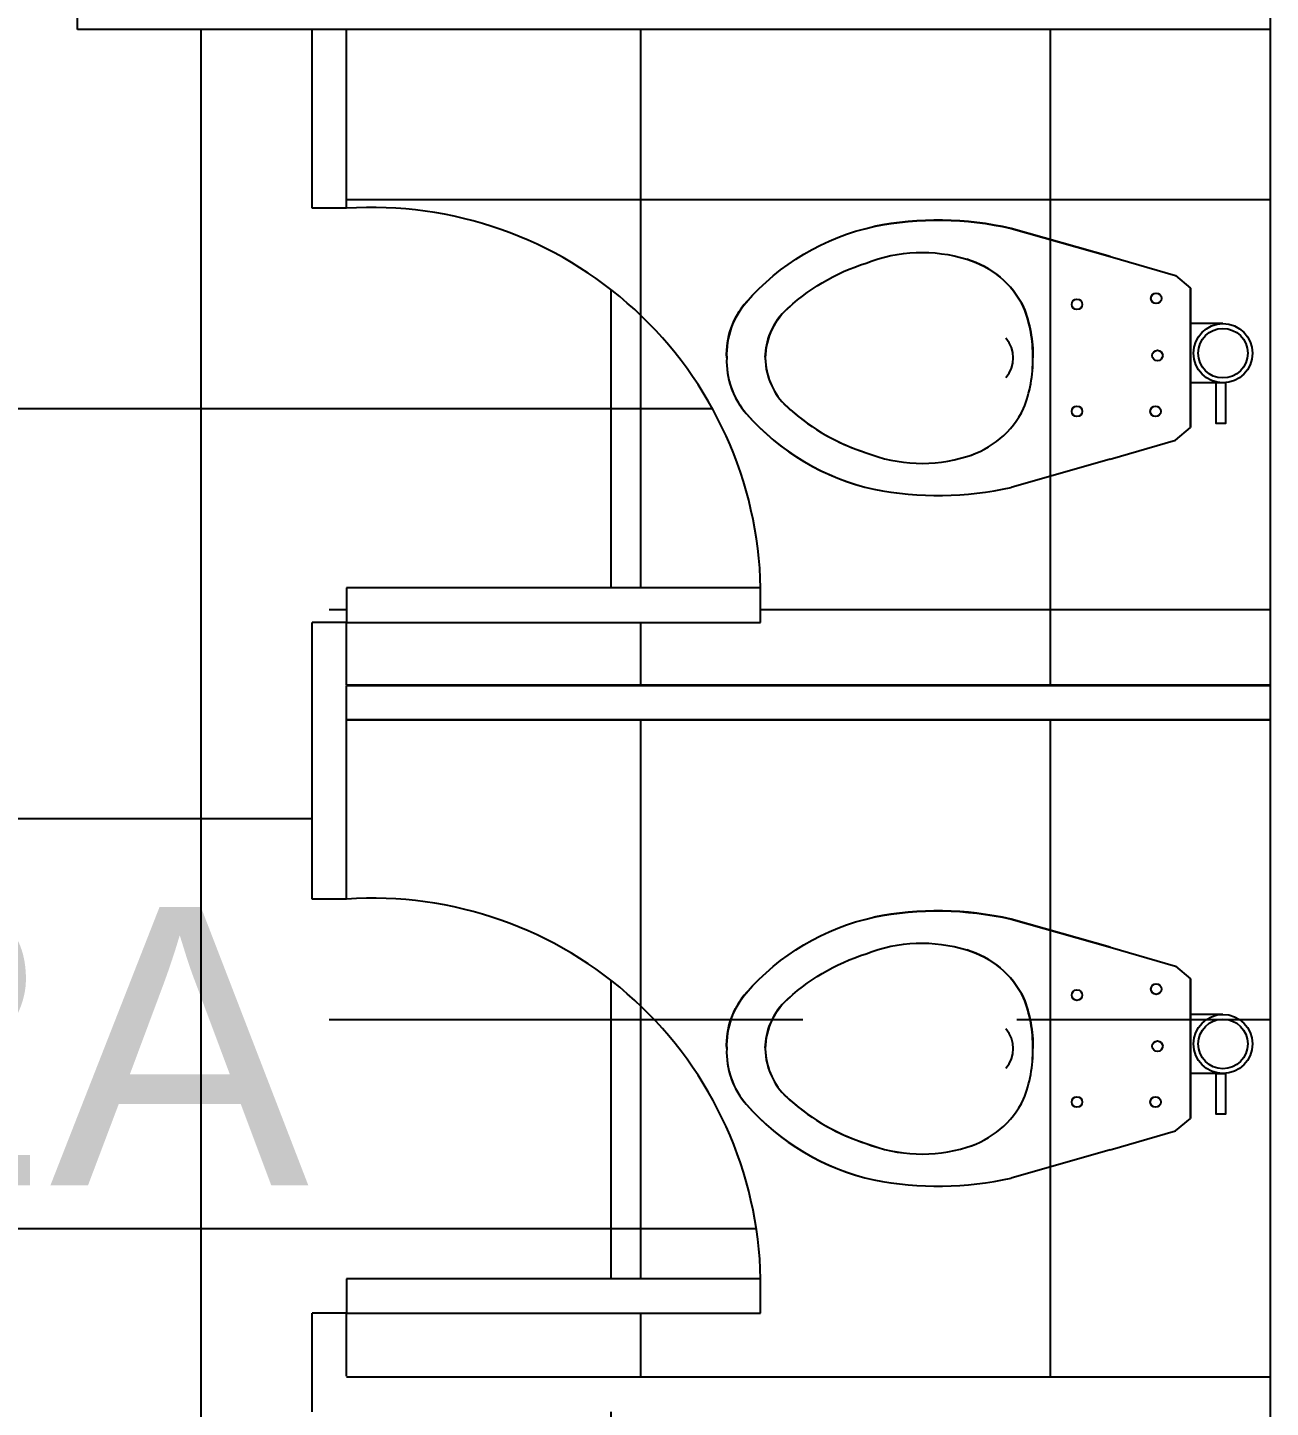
# Model space of a CAD drawing. Header units: millimetres. Extents: x 2148 to 2681, y 758 to 986.
# Drawn here: x 2511.84 to 2512.741, y 948.525 to 949.524 of the extents above; entities that cross this region are included whole.
import ezdxf

# ---------------------------------------------------------------- set-up
doc = ezdxf.new("R2010")
doc.units = ezdxf.units.MM
for name, color, linetype in [('DR', 7, 'Continuous'), ('ELAYOUT', 4, 'Continuous'), ('hacht', 8, 'Continuous'), ('HATCH', 8, 'Continuous'), ('TEXT', 6, 'Continuous')]:
    doc.layers.add(name, color=color, linetype=linetype)
doc.styles.add('SWISS', font='swissl.ttf')
pattern_1 = [(0, (42456.51878, 2063.27436), (0, 0.296875), []), (90, (42456.51878, 2063.27436), (-0.296875, 2e-17), [])]

# ---------------------------------------------------------------- blocks, each defined once
blk = doc.blocks.new('BOWL')
at = {"layer": 'DR', "color": 7, "linetype": 'Continuous'}
for p, q in [((-75570.291, -368.114), (-75570.431, -368.0742)), ((-75570.431, -368.0742), (-75570.291, -368.114)), ((-75570.291, -368.114), (-75570.1989, -368.1406)), ((-75570.1989, -368.1406), (-75570.1777, -368.1584)), ((-75570.1777, -368.1584), (-75570.1777, -368.3555)), ((-75570.1777, -368.3555), (-75570.1777, -368.1584)), ((-75570.1989, -368.3733), (-75570.1777, -368.3555)), ((-75570.291, -368.4), (-75570.1989, -368.3733)), ((-75570.291, -368.4), (-75570.431, -368.4398)), ((-75570.291, -368.4), (-75570.431, -368.4398))]:
    blk.add_line(p, q, dxfattribs=at)
at = {"layer": 'DR', "color": 8, "linetype": 'Continuous'}
for p, q in [((-75570.1317, -368.2087), (-75570.1777, -368.2087)), ((-75570.1317, -368.2921), (-75570.1777, -368.2921))]:
    blk.add_line(p, q, dxfattribs=at)
at = {"layer": 'DR', "color": 7, "linetype": 'Continuous'}
for points in [[(-75570.8325, -368.257, -0.190094), (-75570.8051, -368.1786, -0.160718), (-75570.6245, -368.0715, -0.104398), (-75570.431, -368.0742, -0.104398)], [(-75570.8325, -368.257, 0.190094), (-75570.8051, -368.3353, 0.160718), (-75570.6245, -368.4425, 0.104398), (-75570.431, -368.4398, 0.104398)]]:
    blk.add_lwpolyline(points, format="xyb", dxfattribs=at)
at = {"layer": 'DR', "color": 8, "linetype": 'Continuous'}
for points in [[(-75570.778, -368.2562, -0.187036), (-75570.7515, -368.1921, -0.115027), (-75570.6356, -368.1231, -0.170967), (-75570.4935, -368.1177, -0.209642), (-75570.4132, -368.1854, -0.096036), (-75570.4, -368.257)], [(-75570.778, -368.2577, 0.187036), (-75570.7515, -368.3219, 0.115027), (-75570.6356, -368.3909, 0.170967), (-75570.4935, -368.3963, 0.209642), (-75570.4132, -368.3286, 0.096036), (-75570.4, -368.257)]]:
    blk.add_lwpolyline(points, format="xyb", dxfattribs=at)
at = {"layer": 'DR', "color": 7, "linetype": 'Continuous'}
blk.add_lwpolyline([(-75570.1413, -368.292), (-75570.1283, -368.292), (-75570.1283, -368.3496), (-75570.1413, -368.3496)], close=True, dxfattribs=at)
at = {"layer": 'DR', "color": 8, "linetype": 'Continuous'}
for centre, radius in [((-75570.2259, -368.173), 0.00745), ((-75570.3379, -368.1815), 0.00745), ((-75570.1317, -368.2504), 0.035), ((-75570.2242, -368.2537), 0.00745), ((-75570.3379, -368.3325), 0.00745), ((-75570.2269, -368.3325), 0.00745)]:
    blk.add_circle(centre, radius, dxfattribs=at)
at = {"layer": 'DR', "color": 7, "linetype": 'Continuous'}
blk.add_circle((-75570.1317, -368.2504), 0.0417, dxfattribs=at)
for centre, radius, start, end in [((-75570.5342, -368.5313), 0.4686, 77.28, 101.1199), ((-75570.7195, -368.2526), 0.1131, 138.4248, 182.2387), ((-75570.7195, -368.2614), 0.1131, 177.7613, 221.5752), ((-75570.5525, -368.1153), 0.335, 221.3231, 257.5875), ((-75570.5342, -367.9827), 0.4686, 258.8801, 282.72)]:
    blk.add_arc(centre, radius, start, end, dxfattribs=at)
at = {"layer": 'DR', "color": 8, "linetype": 'Continuous'}
for centre, radius, start, end in [((-75570.5305, -368.2431), 0.1307, 26.2125, 73.5731), ((-75570.6821, -368.2583), 0.096, 129.0871, 179.204), ((-75570.5914, -368.255), 0.1913, 359.4176, 21.3602), ((-75570.4701, -368.257), 0.0422, 318.929, 41.071), ((-75570.6821, -368.2557), 0.096, 180.796, 230.9129), ((-75570.5914, -368.2589), 0.1913, 338.6398, 0.5824), ((-75570.5455, -368.1078), 0.2971, 228.446, 252.3404), ((-75570.5305, -368.2709), 0.1307, 286.4269, 333.7875), ((-75570.557, -368.1918), 0.2141, 248.4444, 287.252)]:
    blk.add_arc(centre, radius, start, end, dxfattribs=at)

msp = doc.modelspace()

# ---------------------------------------------------------------- hatches: boundary and pattern name
at = {"layer": 'hacht', "ltscale": 0.05}
h = msp.add_hatch(dxfattribs=at)
h.set_pattern_fill('NET', color=256, scale=2.375, style=0)
h.set_pattern_definition([(0, (82336.3097, 3047.26358), (0, 0.296875), []), (90, (82336.3097, 3047.26358), (-0.296875, 2e-17), [])])
h.paths.add_polyline_path([(2511.8764025, 949.608491), (2511.9014025, 949.608491), (2511.9014025, 949.633491), (2512.3014025, 949.633491, 0.37895078), (2511.9014025, 950.008491), (2511.8764025, 950.008491), (2511.8764025, 950.4326617), (2511.8466668, 950.4326617), (2511.4466668, 950.4326617), (2510.95239, 950.4326617), (2510.95239, 950.3415499), (2511.1875558, 950.3415499), (2511.1875558, 949.9338362), (2511.2009959, 949.9338362), (2511.2009959, 949.9213362), (2511.1875558, 949.9213362), (2511.1875558, 949.4300491), (2511.2009959, 949.4300491), (2511.2009959, 949.4175491), (2511.1875558, 949.4175491), (2511.1875558, 948.9361779), (2511.2009959, 948.9361779), (2511.2009959, 948.9236779), (2511.1875558, 948.9236779), (2511.1875558, 948.4361779), (2511.2009959, 948.4361779), (2511.2009959, 948.4236779), (2511.1875558, 948.4236779), (2511.1875558, 948.4014659), (2510.95239, 948.4014659), (2510.95239, 947.6650508), (2511.3507242, 947.6650508), (2511.3507242, 948.1200508), (2511.3757242, 948.1200508, -0.41374725), (2511.8007242, 947.6650508), (2512.4464025, 947.6650508), (2512.4464025, 948.5215723), (2512.0464025, 948.5215723), (2512.0464025, 948.5929748), (2512.0714025, 948.5929748), (2512.0714025, 948.6179748), (2512.3714025, 948.6179748, 0.42638434), (2512.0723685, 948.8930369, 0.00085957), (2512.0714025, 948.8929748), (2512.0464025, 948.8929748), (2512.0464025, 949.0932632), (2512.0714025, 949.0932632), (2512.0714025, 949.1182632), (2512.3714025, 949.1182632, 0.42638434), (2512.0723685, 949.3933253, 0.00085957), (2512.0714025, 949.3932632), (2512.0464025, 949.3932632), (2512.0464025, 949.5227688), (2511.8764025, 949.5227688)])
h.paths.add_polyline_path([(2512.3484928, 950.2499078, -0.00112156), (2512.3490007, 950.2504881, 0.00332144)], flags=17)
h.paths.add_polyline_path([(2512.4411482, 950.1145375, 0.10439804), (2512.5404538, 950.1159242), (2512.6122846, 950.1363326), (2512.659526, 950.1500047), (2512.670425, 950.1591366), (2512.670425, 950.234482), (2512.6939905, 950.234482, -0.41421356), (2512.7153958, 950.2130768, -0.39000704), (2512.6957725, 950.1917458), (2512.6957725, 950.1621719), (2512.6890816, 950.1621719), (2512.6890816, 950.1916715), (2512.670425, 950.1916715), (2512.670425, 950.1591366), (2512.659526, 950.1500047), (2512.6122846, 950.1363326), (2512.5404538, 950.1159242, -0.10439804)])
h.paths.add_polyline_path([(2512.3490007, 950.1689134, -0.19353763), (2512.3344223, 950.2097007, 0.19353762), (2512.3490007, 950.1689134, 0.1598959), (2512.4413632, 950.1144903, -0.1598959)], flags=16)
h.paths.add_polyline_path([(2511.7267884, 949.0335802), (2511.2943399, 949.0335802), (2511.2943399, 948.8444669), (2511.7267884, 948.8444669)], flags=24)
h = msp.add_hatch(dxfattribs=at)
h.set_pattern_fill('NET', color=256, scale=2.375, style=0)
h.set_pattern_definition(pattern_1)
h.paths.add_polyline_path([(2512.7407652, 949.0477688), (2512.7407652, 949.5227688), (2512.0714025, 949.5227688), (2512.0714025, 949.3932632), (2512.0589025, 949.3932632), (2512.0589025, 949.0932632), (2512.0714025, 949.0932632), (2512.0714025, 949.1182632), (2512.3714025, 949.1182632), (2512.3714025, 949.0932632), (2512.0714025, 949.0932632), (2512.0714025, 949.0477688)])
h.paths.add_polyline_path([(2512.6481465, 949.1364491, -0.48274607), (2512.633369, 949.1550519, -0.00098559), (2512.6316371, 949.154787, 0.00424621), (2512.6335028, 949.1476556, 0.33873524), (2512.6481465, 949.1364491, -0.00258027), (2512.6479899, 949.1364499, 0.00258026)], flags=16)
h.paths.add_polyline_path([(2512.4535332, 949.3562292, 0.16071786), (2512.3608779, 949.301273, 0.19009398), (2512.3468073, 949.2610659, -0.19353762), (2512.3613858, 949.3018533, -0.15956754), (2512.4535332, 949.3562292, -0.10439804), (2512.5528388, 949.3548424), (2512.6246696, 949.3344341, 0.04249064), (2512.6184233, 949.2610674), (2512.6184233, 949.2610659, 0.00000391), (2512.6184233, 949.2610591, 0.0424876), (2512.6246696, 949.1876978), (2512.5528388, 949.1672894, -0.10439804), (2512.4535332, 949.1659027, 0.10439804), (2512.5528388, 949.1672894), (2512.6246696, 949.1876978, -0.08513674), (2512.6246696, 949.3344341), (2512.5528388, 949.3548424, 0.10439804)], flags=16)
h.paths.add_polyline_path([(2512.561975, 949.2978161, 0.20964244), (2512.5207686, 949.332524, 0.17096715), (2512.4478321, 949.3297835, 0.11502692), (2512.3883656, 949.2943582, 0.18909034), (2512.3747716, 949.2610659, 0.18909033), (2512.3883656, 949.2277736, 0.04119473), (2512.4078003, 949.2119295, 0.07348399), (2512.4478321, 949.1923484, 0.17142539), (2512.5209553, 949.1896661, -0.0004452), (2512.5207686, 949.1896079, 0.20964244), (2512.561975, 949.2243158, 0.09347137), (2512.5687176, 949.2600679, 0.00254181), (2512.5687125, 949.2610659, 0.09603599)], flags=0)
h.paths.add_polyline_path([(2512.604423, 949.2998175, -1), (2512.5967819, 949.2998175, -1)], flags=0)
h.paths.add_polyline_path([(2512.604423, 949.2223144, -1), (2512.5967819, 949.2223144, -1)], flags=0)
h = msp.add_hatch(dxfattribs=at)
h.set_pattern_fill('NET', color=256, scale=2.375, style=0)
h.set_pattern_definition(pattern_1)
h.paths.add_polyline_path([(2512.7407652, 948.5468607), (2512.7407652, 949.0224804), (2512.0714025, 949.0224804), (2512.0714025, 948.8929748), (2512.0589025, 948.8929748), (2512.0589025, 948.5929748), (2512.0714025, 948.5929748), (2512.0714025, 948.6179748), (2512.3714025, 948.6179748), (2512.3714025, 948.5929748), (2512.0714025, 948.5929748), (2512.0714025, 948.5468607)])
h.paths.add_polyline_path([(2512.6481465, 948.6361607, -0.48274607), (2512.633369, 948.6547635, -0.00098559), (2512.6316371, 948.6544986, 0.00424621), (2512.6335028, 948.6473672, 0.33873524), (2512.6481465, 948.6361607, -0.00258027), (2512.6479899, 948.6361615, 0.00258026)], flags=16)
h.paths.add_polyline_path([(2512.5528388, 948.854554), (2512.6246696, 948.8341457, 0.04249064), (2512.6184233, 948.760779), (2512.6184233, 948.7607775, 0.00000391), (2512.6184233, 948.7607708, 0.0424876), (2512.6246696, 948.6874094), (2512.5528388, 948.667001, -0.10439804), (2512.4535332, 948.6656143, 0.10439804), (2512.5528388, 948.667001), (2512.6246696, 948.6874094, -0.08513674), (2512.6246696, 948.8341457), (2512.5528388, 948.854554, 0.10439804), (2512.4535332, 948.8559408, 0.16071786), (2512.3608779, 948.8009846, 0.19009398), (2512.3468073, 948.7607775, -0.19353762), (2512.3613858, 948.8015649, -0.15956754), (2512.4535332, 948.8559408, -0.10439804)], flags=16)
h.paths.add_polyline_path([(2512.561975, 948.7975277, 0.20964244), (2512.5207686, 948.8322356, 0.17096715), (2512.4478321, 948.8294951, 0.11502692), (2512.3883656, 948.7940698, 0.18909034), (2512.3747716, 948.7607775, 0.18909033), (2512.3883656, 948.7274852, 0.04119473), (2512.4078003, 948.7116411, 0.07348399), (2512.4478321, 948.69206, 0.17142539), (2512.5209553, 948.6893777, -0.0004452), (2512.5207686, 948.6893195, 0.20964244), (2512.561975, 948.7240274, 0.09347137), (2512.5687176, 948.7597795, 0.00254181), (2512.5687125, 948.7607775, 0.09603599)], flags=0)
h.paths.add_polyline_path([(2512.604423, 948.7995291, -1), (2512.5967819, 948.7995291, -1)], flags=0)
h.paths.add_polyline_path([(2512.3468073, 948.7607775, 0.19009397), (2512.3608779, 948.7205704, 0.00112157), (2512.3613858, 948.7199901, -0.19353763)], flags=0)

# ---------------------------------------------------------------- linework, layer by layer
at = {"layer": 'DR', "ltscale": 10}
for p, q in [((2511.8764025, 949.5227688, 0), (2511.8764025, 949.608491, 0)), ((2512.7407652, 949.5227688, 0), (2511.8764025, 949.5227688, 0)), ((2512.7407652, 949.5227688, 0), (2511.9014025, 949.5227688, 0)), ((2512.0464025, 949.3932632, 0), (2512.0464025, 949.5227688, 0)), ((2512.0714025, 949.3932632, 0), (2512.0714025, 949.5227688, 0)), ((2512.0714025, 949.3932632, 0), (2512.0464025, 949.3932632, 0)), ((2512.0714025, 949.3932632, 0), (2512.0464025, 949.3932632, 0)), ((2512.0714025, 949.3932632, 0), (2512.0464025, 949.3932632, 0)), ((2512.3714025, 949.1182632, 0), (2512.0714025, 949.1182632, 0)), ((2512.0714025, 949.1182632, 0), (2512.0714025, 949.0932632, 0)), ((2512.3714025, 949.0932632, 0), (2512.3714025, 949.1182632, 0)), ((2512.0464025, 948.8929748, 0), (2512.0464025, 949.0932632, 0)), ((2512.0714025, 949.0932632, 0), (2512.0464025, 949.0932632, 0)), ((2512.0714025, 949.0477688, 0), (2512.0714025, 949.0932632, 0)), ((2512.0714025, 949.0932632, 0), (2512.3714025, 949.0932632, 0)), ((2512.7407652, 949.0477688, 0), (2512.0714025, 949.0477688, 0)), ((2512.0714025, 948.8929748, 0), (2512.0714025, 949.0474804, 0)), ((2512.7407652, 949.0474804, 0), (2512.0714025, 949.0474804, 0)), ((2512.7407652, 949.0474804, 0), (2512.0714025, 949.0474804, 0)), ((2512.7407652, 949.0227688, 0), (2512.0714025, 949.0227688, 0)), ((2512.0714025, 948.8929748, 0), (2512.0714025, 949.0224804, 0)), ((2512.7407652, 949.0224804, 0), (2512.0714025, 949.0224804, 0)), ((2512.0714025, 948.8929748, 0), (2512.0714025, 949.0224804, 0)), ((2512.7407652, 949.0224804, 0), (2512.0714025, 949.0224804, 0)), ((2512.0714025, 948.8929748, 0), (2512.0464025, 948.8929748, 0)), ((2512.0714025, 948.8929748, 0), (2512.0464025, 948.8929748, 0)), ((2512.0714025, 948.8929748, 0), (2512.0464025, 948.8929748, 0)), ((2512.3714025, 948.6179748, 0), (2512.0714025, 948.6179748, 0)), ((2512.0714025, 948.6179748, 0), (2512.0714025, 948.5929748, 0)), ((2512.3714025, 948.5929748, 0), (2512.3714025, 948.6179748, 0)), ((2512.0464025, 948.5215723, 0), (2512.0464025, 948.5929748, 0)), ((2512.0714025, 948.5929748, 0), (2512.0464025, 948.5929748, 0)), ((2512.0714025, 948.5474804, 0), (2512.0714025, 948.5929748, 0)), ((2512.0714025, 948.5929748, 0), (2512.3714025, 948.5929748, 0)), ((2512.0714025, 948.5468607, 0), (2512.7407652, 948.5468607, 0))]:
    msp.add_line(p, q, dxfattribs=at)
at = {"layer": 'ELAYOUT', "ltscale": 10}
msp.add_line((2512.7407652, 947.6400508, 0), (2512.7407652, 950.4326617, 0), dxfattribs=at)
at = {"layer": 'HATCH', "linetype": 'ByBlock', "ltscale": 0.5}
for centre in [(2512.0899301, 949.1123389, 0), (2512.0899301, 948.6120505, 0)]:
    msp.add_arc(centre, 0.2815347, 1.2057719, 93.773334, dxfattribs=at)

# ---------------------------------------------------------------- block references
at = {"layer": 'DR', "color": 7, "linetype": 'Continuous', "xscale": 0.5130811014387291, "yscale": 0.5130811014387291, "zscale": 0.5130811014387291}
for p in [(41286.3128049, 1138.2306472, 0), (41286.3128049, 1137.7303588, 0)]:
    msp.add_blockref('BOWL', p, dxfattribs=at)

# ---------------------------------------------------------------- texts
at = {"layer": 'TEXT', "style": 'SWISS', "text_generation_flag": 6}
msp.add_text('MT-2A', height=0.20172088, rotation=180, dxfattribs=at).set_placement((2511.1989502, 948.6855792, 0))

doc.saveas('drawing.dxf')
